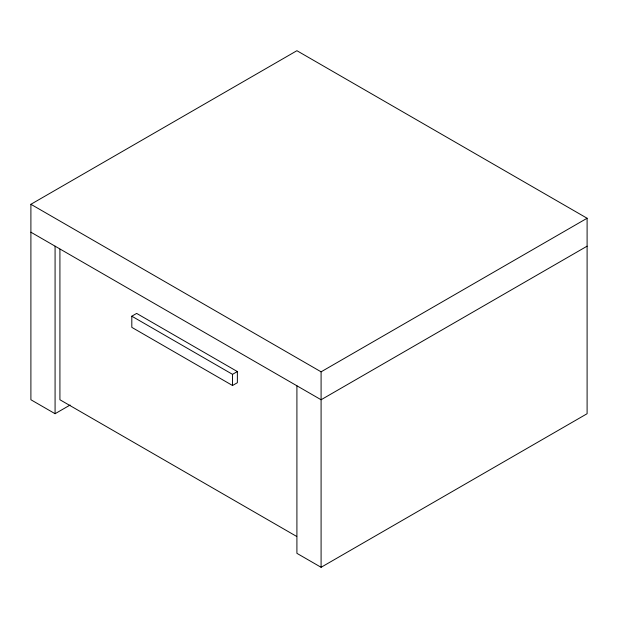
<?xml version="1.0" encoding="UTF-8"?>
<svg xmlns="http://www.w3.org/2000/svg" width="618" height="618" viewBox="0 0 618 618"><rect width="100%" height="100%" fill="white"/><g stroke="black" fill="none" stroke-linecap="round" stroke-linejoin="round"><path stroke-width="0.93" d="M70.112 405.037L55.079 413.712L30.9 399.753L30.9 204.288L296.91 50.707L587.1 218.247L587.1 413.712L321.09 567.293L296.91 553.334L296.91 385.786M131.812 316.2L136.648 313.411L237.366 371.557L237.366 382.712L232.53 385.501L131.812 327.355L131.812 316.2L232.53 374.346L237.366 371.557M30.9 204.288L321.09 371.827L587.1 218.247M587.1 246.173L321.09 399.753L30.9 232.206M296.74 536.478L59.923 399.753L59.923 249.17M321.09 371.827L321.09 567.293M232.53 374.346L232.53 385.501M55.079 246.173L55.079 413.712"/></g></svg>
